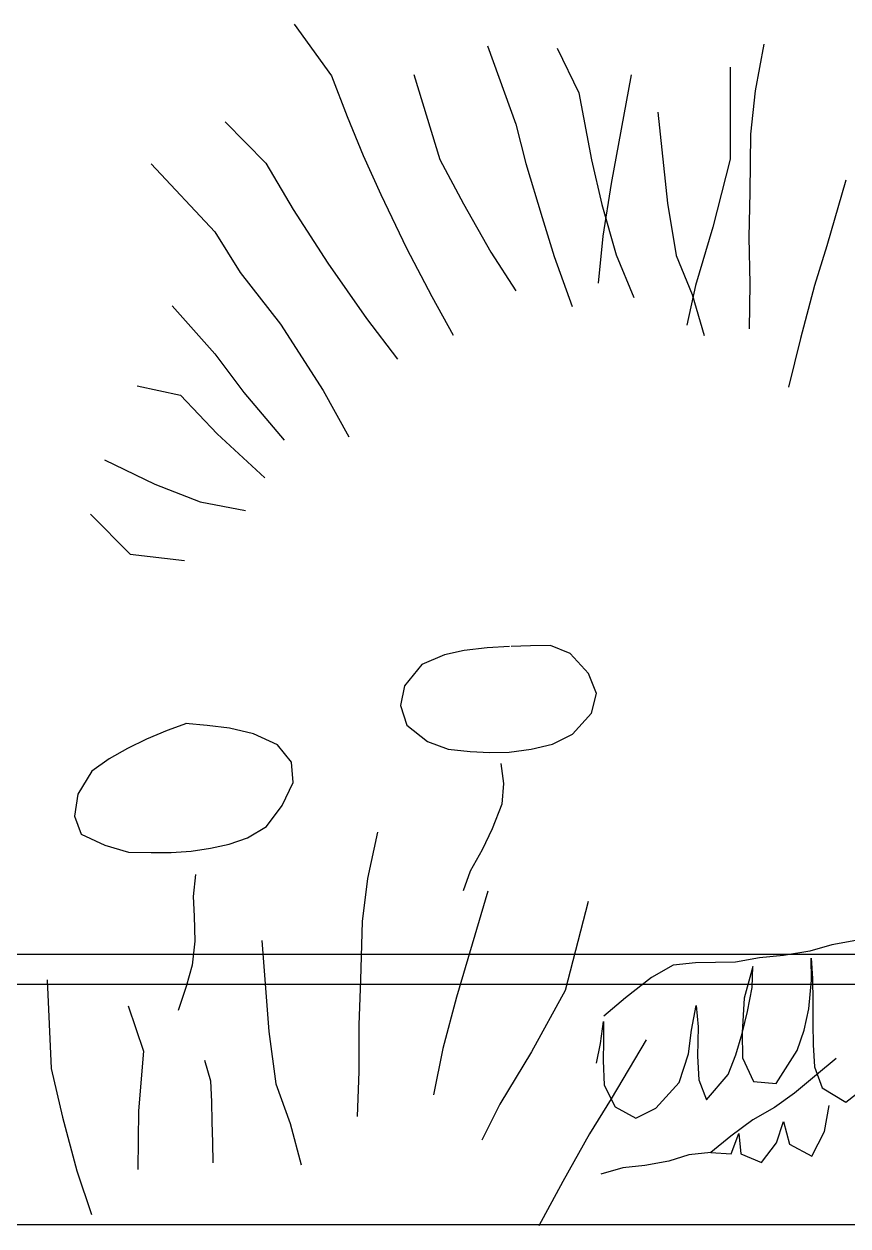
# Model space of a CAD drawing. Header units: metres. Extents: x -58 to 722, y -1100 to 345.
# Drawn here: x 240.6213 to 240.8955, y -481.2119 to -480.8119 of the extents above; entities that cross this region are included whole.
import ezdxf

# ---------------------------------------------------------------- set-up
doc = ezdxf.new("R2010")
doc.units = ezdxf.units.M
doc.header["$MEASUREMENT"] = 0
doc.layers.add('FSR_ARQ_005VEGETACION', color=64, linetype='Continuous')
doc.layers.add('FSR_ARQ_29PERFILES ACERO', color=143, linetype='Continuous')

# ---------------------------------------------------------------- blocks, each defined once
blk = doc.blocks.new('arbustos 01')
at = {"layer": 'FSR_ARQ_005VEGETACION', "color": 104}
for p, q in [((189.54212, -31.68428), (189.52841, -31.70338)), ((189.36845, -31.69174), (189.37175, -31.709)), ((189.47072, -31.6923), (189.46024, -31.72136)), ((189.44489, -31.69324), (189.43688, -31.70968)), ((189.38101, -31.70024), (189.38097, -31.73427)), ((189.41752, -31.70304), (189.42497, -31.74328)), ((189.49785, -31.70297), (189.48825, -31.73436)), ((189.52841, -31.70338), (189.52254, -31.71849)), ((189.37175, -31.709), (189.37347, -31.72497)), ((189.43688, -31.70968), (189.43218, -31.73452)), ((189.40765, -31.71693), (189.40408, -31.75051)), ((189.52254, -31.71849), (189.51668, -31.73291)), ((189.46024, -31.72136), (189.45646, -31.73582)), ((189.56761, -31.7205), (189.55263, -31.73578)), ((189.37347, -31.72497), (189.37369, -31.74644)), ((189.38097, -31.73427), (189.38734, -31.75934)), ((189.43218, -31.73452), (189.42835, -31.75106)), ((189.45646, -31.73582), (189.45048, -31.75578)), ((189.48825, -31.73436), (189.47957, -31.75079)), ((189.51668, -31.73291), (189.51013, -31.74731)), ((189.55263, -31.73578), (189.54256, -31.75287)), ((189.59508, -31.73602), (189.57147, -31.76113)), ((189.33819, -31.74206), (189.34527, -31.76633)), ((189.42497, -31.74328), (189.428, -31.76274)), ((189.37369, -31.74644), (189.37402, -31.76307)), ((189.51013, -31.74731), (189.50068, -31.76719)), ((189.40408, -31.75051), (189.40088, -31.76983)), ((189.42835, -31.75106), (189.42309, -31.76964)), ((189.47957, -31.75079), (189.46948, -31.76858)), ((189.54256, -31.75287), (189.52966, -31.77268)), ((189.45048, -31.75578), (189.44601, -31.77022)), ((189.37402, -31.76307), (189.37363, -31.78038)), ((189.38734, -31.75934), (189.39379, -31.78096)), ((189.428, -31.76274), (189.4297, -31.7801)), ((189.57147, -31.76113), (189.56213, -31.77616)), ((189.34527, -31.76633), (189.34979, -31.78098)), ((189.50068, -31.76719), (189.49129, -31.78499)), ((189.40088, -31.76983), (189.39502, -31.78425)), ((189.42309, -31.76964), (189.41651, -31.78543)), ((189.44601, -31.77022), (189.43936, -31.78878)), ((189.46948, -31.76858), (189.46016, -31.78292)), ((189.52966, -31.77268), (189.51535, -31.79314)), ((189.56213, -31.77616), (189.54717, -31.79523)), ((189.34979, -31.78098), (189.3549, -31.80049)), ((189.37363, -31.78038), (189.37396, -31.79701)), ((189.39379, -31.78096), (189.39693, -31.79557)), ((189.39502, -31.78425), (189.39053, -31.79939)), ((189.49129, -31.78499), (189.48335, -31.79936)), ((189.58722, -31.78852), (189.57148, -31.80618)), ((189.51535, -31.79314), (189.50394, -31.80813)), ((189.54717, -31.79523), (189.53139, -31.81981)), ((189.3549, -31.80049), (189.35935, -31.81859)), ((189.57148, -31.80618), (189.56078, -31.82049)), ((189.53139, -31.81981), (189.522, -31.83692)), ((189.56078, -31.82049), (189.54584, -31.83816)), ((189.60017, -31.81806), (189.58414, -31.82155)), ((189.58414, -31.82155), (189.57066, -31.8358)), ((189.57066, -31.8358), (189.55299, -31.85204)), ((189.61231, -31.84538), (189.59365, -31.85444)), ((189.59365, -31.85444), (189.57688, -31.86099)), ((189.57688, -31.86099), (189.56019, -31.86409)), ((189.61743, -31.86555), (189.60278, -31.88027)), ((189.60278, -31.88027), (189.58264, -31.88259)), ((189.44014, -31.91699), (189.44732, -31.91407)), ((189.44732, -31.91407), (189.45478, -31.91417)), ((189.45478, -31.91417), (189.46191, -31.91443)), ((189.46255, -31.91444), (189.47079, -31.91487)), ((189.43338, -31.92436), (189.44014, -31.91699)), ((189.47079, -31.91487), (189.47935, -31.91594)), ((189.47935, -31.91594), (189.48662, -31.91746)), ((189.48662, -31.91746), (189.49498, -31.92107)), ((189.49498, -31.92107), (189.50138, -31.92893)), ((189.43042, -31.93177), (189.43338, -31.92436)), ((189.43222, -31.9391), (189.43042, -31.93177)), ((189.50138, -31.92893), (189.50287, -31.93625)), ((189.50287, -31.93625), (189.50055, -31.94351)), ((189.43926, -31.94681), (189.43222, -31.9391)), ((189.50055, -31.94351), (189.49285, -31.9496)), ((189.55716, -31.94666), (189.56608, -31.9446)), ((189.56608, -31.9446), (189.57437, -31.94369)), ((189.57437, -31.94369), (189.58231, -31.94286)), ((189.58201, -31.94292), (189.58915, -31.9455)), ((189.58915, -31.9455), (189.59669, -31.94866)), ((189.44667, -31.95056), (189.43926, -31.94681)), ((189.49285, -31.9496), (189.4852, -31.95235)), ((189.54836, -31.95072), (189.55716, -31.94666)), ((189.59669, -31.94866), (189.60379, -31.95219)), ((189.45457, -31.95241), (189.44667, -31.95056)), ((189.46265, -31.95347), (189.45457, -31.95241)), ((189.46979, -31.95357), (189.46265, -31.95347)), ((189.47709, -31.95319), (189.46979, -31.95357)), ((189.4852, -31.95235), (189.47709, -31.95319)), ((189.54318, -31.95722), (189.54836, -31.95072)), ((189.60379, -31.95219), (189.6105, -31.95595)), ((189.46577, -31.95764), (189.46472, -31.96508)), ((189.54248, -31.96475), (189.54318, -31.95722)), ((189.6105, -31.95595), (189.61701, -31.96048)), ((189.61701, -31.96048), (189.62212, -31.96907)), ((189.46472, -31.96508), (189.4654, -31.97271)), ((189.54662, -31.97324), (189.54248, -31.96475)), ((189.62212, -31.96907), (189.62341, -31.97713)), ((189.4654, -31.97271), (189.46893, -31.9818)), ((189.55243, -31.98103), (189.54662, -31.97324)), ((189.55937, -31.98518), (189.55243, -31.98103)), ((189.62341, -31.97713), (189.62096, -31.98386)), ((189.46893, -31.9818), (189.47263, -31.98962)), ((189.51139, -31.98303), (189.51501, -32.00022)), ((189.56614, -31.98748), (189.55937, -31.98518)), ((189.62096, -31.98386), (189.61216, -31.98792)), ((189.47263, -31.98962), (189.47713, -31.99746)), ((189.57312, -31.98901), (189.56614, -31.98748)), ((189.58023, -31.99008), (189.57312, -31.98901)), ((189.58765, -31.99058), (189.58023, -31.99008)), ((189.61216, -31.98792), (189.60342, -31.99052)), ((189.59503, -31.99058), (189.58765, -31.99058)), ((189.60342, -31.99052), (189.59503, -31.99058)), ((189.47713, -31.99746), (189.47973, -32.00479)), ((189.57859, -31.99868), (189.57954, -32.00681)), ((189.57859, -31.99868), (189.57954, -32.00681)), ((189.51501, -32.00022), (189.51704, -32.01615)), ((189.47053, -32.00482), (189.48213, -32.04407)), ((189.47053, -32.00482), (189.48213, -32.04407)), ((189.57954, -32.00681), (189.57908, -32.01408)), ((189.57954, -32.00681), (189.57908, -32.01408)), ((189.43345, -32.0087), (189.44194, -32.04165)), ((189.43345, -32.0087), (189.44194, -32.04165)), ((189.51704, -32.01615), (189.51766, -32.03762)), ((189.57908, -32.01408), (189.5789, -32.02339)), ((189.57908, -32.01408), (189.5789, -32.02339)), ((189.33453, -32.02316), (189.34341, -32.02476)), ((189.34341, -32.02476), (189.35155, -32.0271)), ((189.55405, -32.02306), (189.55156, -32.05673)), ((189.55405, -32.02306), (189.55156, -32.05673)), ((189.5789, -32.02339), (189.57984, -32.03218)), ((189.5789, -32.02339), (189.57984, -32.03218)), ((189.35096, -32.02969), (189.35056, -32.03722)), ((189.35085, -32.03783), (189.35096, -32.02969)), ((189.35155, -32.0271), (189.36118, -32.02872)), ((189.36118, -32.02872), (189.37008, -32.02958)), ((189.37008, -32.02958), (189.37897, -32.03118)), ((189.37282, -32.04054), (189.37263, -32.0327)), ((189.37263, -32.0327), (189.37579, -32.0445)), ((189.37897, -32.03118), (189.38639, -32.03129)), ((189.38639, -32.03129), (189.39381, -32.03139)), ((189.39381, -32.03139), (189.40197, -32.03224)), ((189.40197, -32.03224), (189.41008, -32.0368)), ((189.57984, -32.03218), (189.58214, -32.04018)), ((189.57984, -32.03218), (189.58214, -32.04018)), ((189.35056, -32.03722), (189.35044, -32.04566)), ((189.35191, -32.0484), (189.35085, -32.03783)), ((189.41008, -32.0368), (189.41963, -32.04436)), ((189.51766, -32.03762), (189.51829, -32.05424)), ((189.63348, -32.03761), (189.63205, -32.07041)), ((189.63348, -32.03761), (189.63205, -32.07041)), ((189.37451, -32.04931), (189.37282, -32.04054)), ((189.44194, -32.04165), (189.4544, -32.06433)), ((189.44194, -32.04165), (189.4544, -32.06433)), ((189.58214, -32.04018), (189.58504, -32.049)), ((189.58214, -32.04018), (189.58504, -32.049)), ((189.35044, -32.04566), (189.35033, -32.0538)), ((189.37579, -32.0445), (189.37652, -32.05717)), ((189.39354, -32.04715), (189.39283, -32.05498)), ((189.39523, -32.05622), (189.39354, -32.04715)), ((189.41963, -32.04436), (189.4277, -32.05115)), ((189.48213, -32.04407), (189.48718, -32.0631)), ((189.48213, -32.04407), (189.48718, -32.0631)), ((189.60355, -32.04725), (189.59786, -32.06405)), ((189.60355, -32.04725), (189.59786, -32.06405)), ((189.35361, -32.05626), (189.35191, -32.0484)), ((189.37651, -32.05748), (189.37451, -32.04931)), ((189.35033, -32.0538), (189.35022, -32.06164)), ((189.35623, -32.06383), (189.35361, -32.05626)), ((189.39283, -32.05498), (189.39298, -32.06584)), ((189.39631, -32.06498), (189.39523, -32.05622)), ((189.42783, -32.05305), (189.42774, -32.06028)), ((189.42893, -32.0612), (189.42783, -32.05305)), ((189.51829, -32.05424), (189.51824, -32.07155)), ((189.55156, -32.05673), (189.54899, -32.07615)), ((189.55156, -32.05673), (189.54899, -32.07615)), ((189.37652, -32.05717), (189.37639, -32.06652)), ((189.37882, -32.06535), (189.37651, -32.05748)), ((189.41198, -32.05987), (189.42493, -32.0816)), ((189.41198, -32.05987), (189.42493, -32.0816)), ((189.42774, -32.06028), (189.42794, -32.06752)), ((189.43034, -32.06846), (189.42893, -32.0612)), ((189.35022, -32.06164), (189.34981, -32.06978)), ((189.3639, -32.076), (189.35623, -32.06383)), ((189.38174, -32.07262), (189.37882, -32.06535)), ((189.39298, -32.06584), (189.39256, -32.07458)), ((189.39979, -32.07558), (189.39631, -32.06498)), ((189.4544, -32.06433), (189.46606, -32.08364)), ((189.4544, -32.06433), (189.46606, -32.08364)), ((189.48718, -32.0631), (189.49067, -32.08019)), ((189.48718, -32.0631), (189.49067, -32.08019)), ((189.59786, -32.06405), (189.59969, -32.08606)), ((189.59786, -32.06405), (189.59969, -32.08606)), ((189.34175, -32.06676), (189.34909, -32.0728)), ((189.34981, -32.06978), (189.34699, -32.07758)), ((189.37639, -32.06652), (189.37235, -32.07521)), ((189.42794, -32.06752), (189.42751, -32.07656)), ((189.57535, -32.06741), (189.57305, -32.07505)), ((189.57535, -32.06741), (189.57305, -32.07505)), ((189.33818, -32.08289), (189.32654, -32.07368)), ((189.34909, -32.0728), (189.35717, -32.0796)), ((189.38975, -32.08208), (189.38174, -32.07262)), ((189.39256, -32.07458), (189.38975, -32.08208)), ((189.51824, -32.07155), (189.51887, -32.08818)), ((189.63205, -32.07041), (189.62777, -32.08849)), ((189.63205, -32.07041), (189.62777, -32.08849)), ((189.34699, -32.07758), (189.33818, -32.08289)), ((189.37235, -32.07521), (189.3639, -32.076)), ((189.4084, -32.08505), (189.39979, -32.07558)), ((189.42751, -32.07656), (189.42348, -32.08465)), ((189.54899, -32.07615), (189.54359, -32.09075)), ((189.54899, -32.07615), (189.54359, -32.09075)), ((189.57305, -32.07505), (189.57273, -32.08272)), ((189.57305, -32.07505), (189.57273, -32.08272)), ((189.35717, -32.0796), (189.36452, -32.08489)), ((189.42493, -32.0816), (189.43298, -32.09464)), ((189.42493, -32.0816), (189.43298, -32.09464)), ((189.57273, -32.08272), (189.57263, -32.09018)), ((189.57273, -32.08272), (189.57263, -32.09018)), ((189.34606, -32.09374), (189.34438, -32.08407)), ((189.36452, -32.08489), (189.37263, -32.08946)), ((189.41589, -32.08877), (189.4084, -32.08505)), ((189.42348, -32.08465), (189.41589, -32.08877)), ((189.46606, -32.08364), (189.47277, -32.097)), ((189.46606, -32.08364), (189.47277, -32.097)), ((189.59969, -32.08606), (189.6, -32.1078)), ((189.59969, -32.08606), (189.6, -32.1078)), ((189.36119, -32.09003), (189.35896, -32.09844)), ((189.36379, -32.0979), (189.36119, -32.09003)), ((189.37263, -32.08946), (189.38071, -32.09551)), ((189.54359, -32.09075), (189.53959, -32.10602)), ((189.54359, -32.09075), (189.53959, -32.10602)), ((189.57263, -32.09018), (189.57231, -32.09785)), ((189.57263, -32.09018), (189.57231, -32.09785)), ((189.62777, -32.08849), (189.62246, -32.10824)), ((189.62777, -32.08849), (189.62246, -32.10824)), ((189.35076, -32.10285), (189.34606, -32.09374)), ((189.37771, -32.09447), (189.37701, -32.102)), ((189.38062, -32.10205), (189.37771, -32.09447)), ((189.38071, -32.09551), (189.38805, -32.10155)), ((189.43298, -32.09464), (189.44282, -32.11224)), ((189.43298, -32.09464), (189.44282, -32.11224)), ((189.35896, -32.09844), (189.35076, -32.10285)), ((189.36942, -32.10522), (189.36379, -32.0979)), ((189.57231, -32.09785), (189.5722, -32.1053)), ((189.57231, -32.09785), (189.5722, -32.1053)), ((189.37701, -32.102), (189.36942, -32.10522)), ((189.38805, -32.10155), (189.38062, -32.10205)), ((189.38805, -32.10155), (189.39621, -32.1024)), ((189.39621, -32.1024), (189.4036, -32.10473)), ((189.4036, -32.10473), (189.41249, -32.10633)), ((189.41249, -32.10633), (189.42065, -32.10719)), ((189.42065, -32.10719), (189.42878, -32.10953)), ((189.62246, -32.10824), (189.61704, -32.12446)), ((189.62246, -32.10824), (189.61704, -32.12446)), ((189.44282, -32.11224), (189.45166, -32.12865)), ((189.44282, -32.11224), (189.45166, -32.12865))]:
    blk.add_line(p, q, dxfattribs=at)

msp = doc.modelspace()

# ---------------------------------------------------------------- linework, layer by layer
at = {"layer": 'FSR_ARQ_29PERFILES ACERO', "ltscale": 0.005}
for points in [[(236.73859, -481.12142), (241.98859, -481.12142)], [(236.73859, -481.13142), (241.98859, -481.13142)], [(236.73859, -481.21142), (241.98859, -481.21142)]]:
    msp.add_lwpolyline(points, dxfattribs=at)

# ---------------------------------------------------------------- block references
at = {"layer": 'FSR_ARQ_005VEGETACION', "xscale": -0.9, "yscale": 0.9, "zscale": 0.9}
msp.add_blockref('arbustos 01', (411.29911, -452.29606), dxfattribs=at)

doc.saveas('drawing.dxf')
